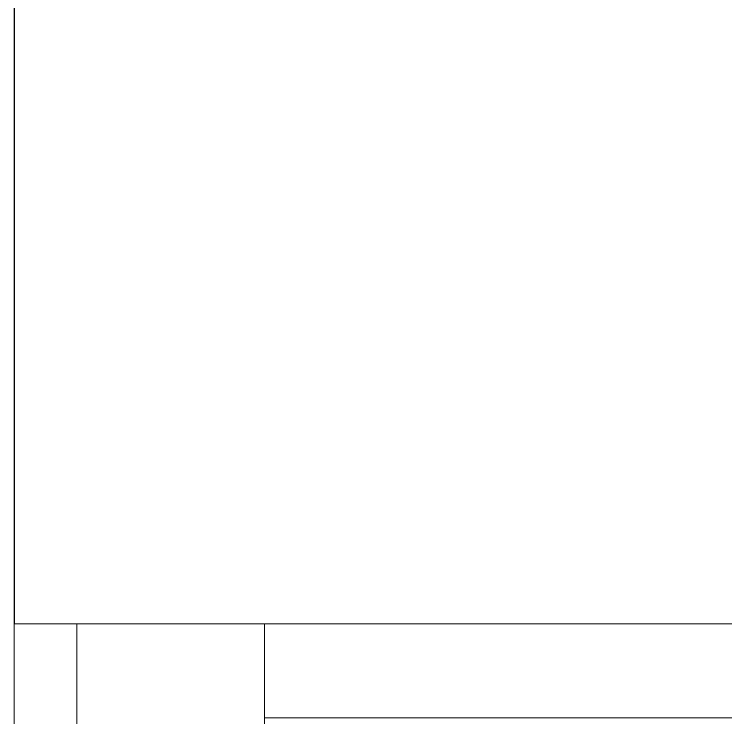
# Model space of a CAD drawing. Header units: millimetres. Extents: x -10051 to 73829, y -4843 to 44223.
# Drawn here: x 36209.1 to 36436.7, y 2038.2 to 2263 of the extents above; entities that cross this region are included whole.
import ezdxf

# ---------------------------------------------------------------- set-up
doc = ezdxf.new("R2010")
doc.units = ezdxf.units.MM
for name, color, linetype, lineweight in [('_ Окна', 7, 'Continuous', 9), ('Окна', 7, 'Continuous', 9), ('Стены несущие', 7, 'Continuous', 30)]:
    doc.layers.add(name, color=color, linetype=linetype, lineweight=lineweight)

# ---------------------------------------------------------------- blocks, each defined once
blk = doc.blocks.new('окно трехпол с фрамугой - 1800 и 1820х2300_h___нов_ ок15-2116658-План потолков 4-го этажа')
at = {"layer": '_ Окна', "lineweight": 18}
for p, q in [((830, 135), (830, 75)), ((910, 75), (910, 135)), ((830, 75), (910, 75))]:
    blk.add_line(p, q, dxfattribs=at)
at = {"layer": '_ Окна'}
for p, q in [((890, 75), (890, 135)), ((470, 105), (830, 105))]:
    blk.add_line(p, q, dxfattribs=at)
at = {"layer": 'Окна'}
for p, q in [((910, 75), (910, 135)), ((830, 75), (470, 75)), ((830, 75), (910, 75))]:
    blk.add_line(p, q, dxfattribs=at)

msp = doc.modelspace()

# ---------------------------------------------------------------- linework, layer by layer
at = {"layer": 'Стены несущие'}
msp.add_line((36209.138, 2398.232), (36209.138, 2068.232), dxfattribs=at)

# ---------------------------------------------------------------- block references
at = {"layer": 'Окна', "rotation": 180}
msp.add_blockref('окно трехпол с фрамугой - 1800 и 1820х2300_h___нов_ ок15-2116658-План потолков 4-го этажа', (37119.138, 2143.232), dxfattribs=at)

doc.saveas('drawing.dxf')
